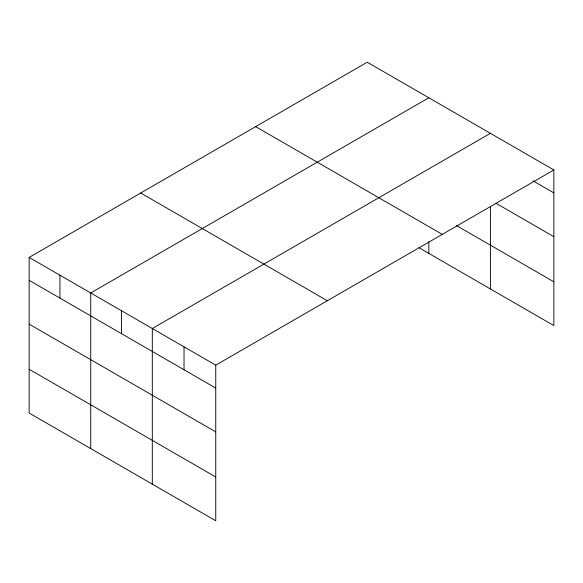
<?xml version="1.0" encoding="UTF-8"?>
<svg xmlns="http://www.w3.org/2000/svg" width="583" height="583" viewBox="0 0 583 583"><rect width="100%" height="100%" fill="white"/><g stroke="black" fill="none" stroke-linecap="round" stroke-linejoin="round"><path stroke-width="0.87" d="M29.15 257.416L215.754 365.155L215.754 520.779L29.15 413.041L29.15 257.416L367.246 62.221L553.85 169.959L553.85 325.584L418.82 247.622M428.826 97.776L90.729 292.972L90.729 448.597M490.405 133.325L152.309 328.528L152.309 484.145M215.754 365.155L553.85 169.959M532.957 180.825L553.85 192.886M495.82 203.168L553.85 236.676M456.533 225.606L553.85 281.793M255.675 126.635L442.278 234.373M140.722 193.002L327.325 300.741M29.15 280.343L215.754 388.081M29.15 324.133L215.754 431.872M29.15 369.25L215.754 476.989M490.405 206.36L490.405 288.949M428.826 241.777L428.826 253.401M184.031 346.841L184.031 369.768M121.519 310.746L121.519 333.673M59.94 275.198L59.94 298.124"/></g></svg>
